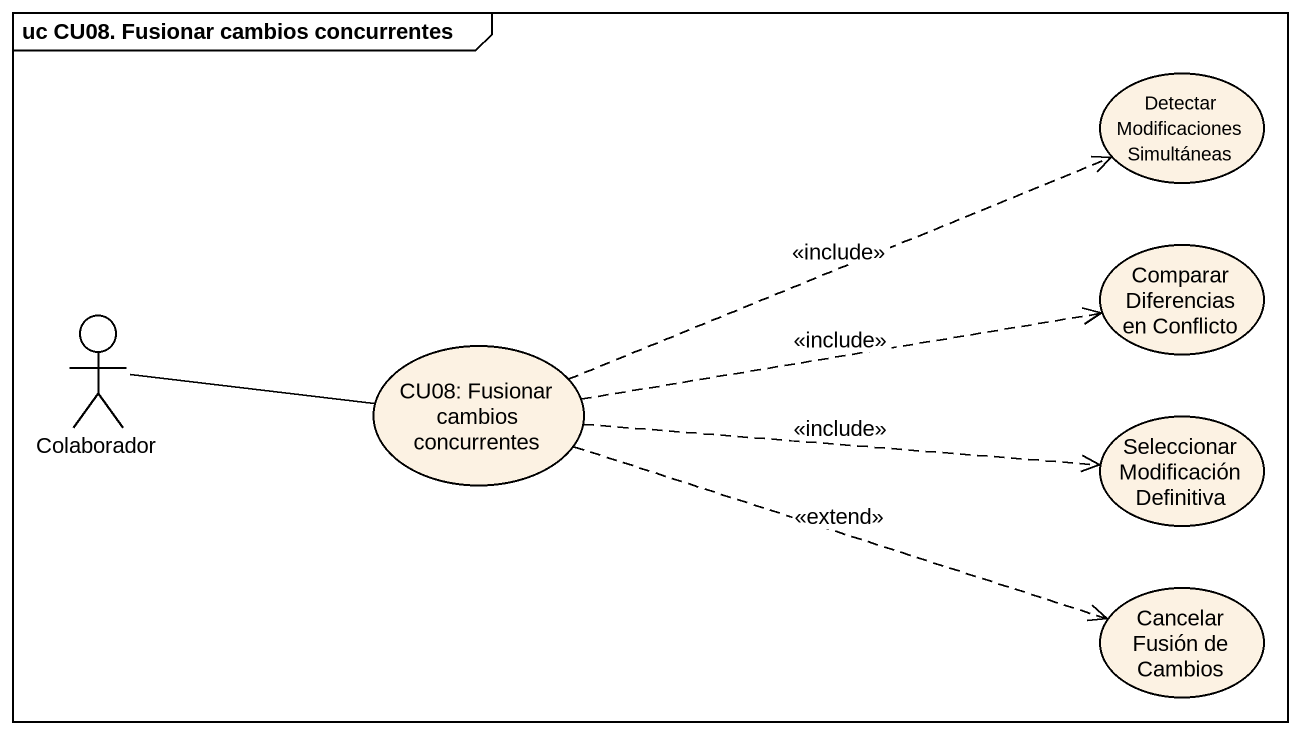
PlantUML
@startuml
mainframe uc CU08. Fusionar cambios concurrentes
usecase "Detectar Modificaciones Simultáneas" as Detectar_Modificaciones
actor Colaborador
usecase "Comparar Diferencias en Conflicto" as Comparar_Diferencias_en
usecase "CU08: Fusionar cambios concurrentes" as CU08_Fusionar_cambios
usecase "Seleccionar Modificación Definitiva" as Seleccionar_Modificación
usecase "Cancelar Fusión de Cambios" as Cancelar_Fusión_de_Cambios
Colaborador -right- CU08_Fusionar_cambios
CU08_Fusionar_cambios .right.> Detectar_Modificaciones : <<include>>
CU08_Fusionar_cambios .right.> Comparar_Diferencias_en : <<include>>
CU08_Fusionar_cambios .right.> Seleccionar_Modificación : <<include>>
CU08_Fusionar_cambios .right.> Cancelar_Fusión_de_Cambios : <<extend>>
@enduml
